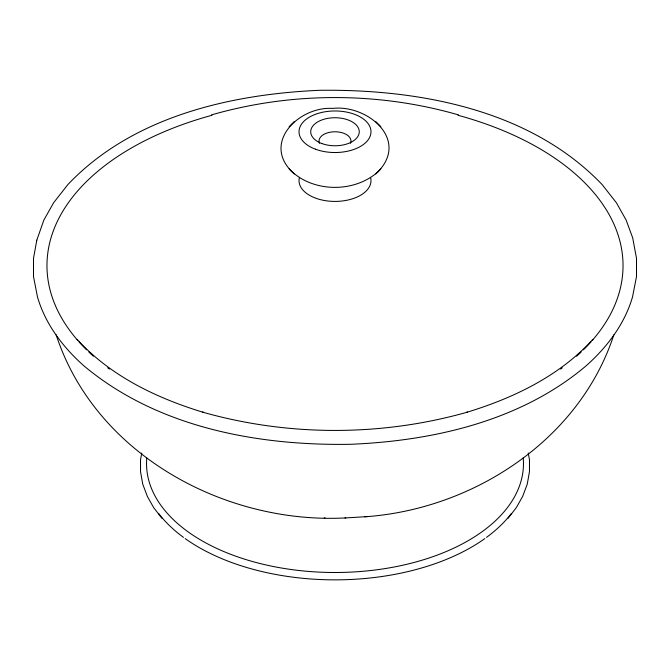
<?xml version="1.0" encoding="UTF-8"?>
<svg xmlns="http://www.w3.org/2000/svg" width="670" height="670" viewBox="0 0 670 670"><rect width="100%" height="100%" fill="white"/><g stroke="black" fill="none" stroke-linecap="round" stroke-linejoin="round"><path stroke-width="1" d="M141.764 452.987L140.524 459.813L140.524 471.58L142.744 484.134L147.341 496.386L153.623 507.55L161.897 518.279M613.854 334.774C579.768 439.378 474.502 508.354 367.353 516.604L364.715 516.763M378.391 171.378C409.169 138.874 366.616 104.319 332.647 108.423C299.959 106.128 262.171 141.688 291.609 171.378M508.103 518.279L516.377 507.55L522.659 496.386L527.256 484.134L529.476 471.58L529.476 459.813L528.236 452.987M294.155 121.655L289.122 126.697M289.122 168.882C311.525 192.709 354.246 193.404 378.182 171.579M375.845 173.932L380.878 168.882M592.866 339.405C559.433 376.121 513.254 398.206 466.387 412.427L467.425 412.142C381.414 436.522 288.586 436.522 202.575 412.142L203.613 412.427C156.746 398.206 110.567 376.121 77.134 339.405M211.553 114.88C291.752 91.798 378.248 91.798 458.447 114.88M56.146 334.774C94.897 453.875 223.763 524.066 344.941 517.96L345.821 517.91M344.941 517.96L367.353 516.604M324.18 517.91L325.059 517.96M380.878 126.697L375.845 121.655M291.819 171.579L294.155 173.932M458.037 115.273A288.033 166.294 0 0 1 592.322 340.352M590.99 341.868A288.033 166.294 0 0 1 583.361 349.857M581.15 351.993A288.033 166.294 0 0 1 576.569 356.206M562.256 367.813A288.033 166.294 0 0 1 560.556 369.053M109.445 369.053A288.033 166.294 0 0 1 107.744 367.813M93.431 356.206A288.033 166.294 0 0 1 88.85 351.993M86.639 349.857A288.033 166.294 0 0 1 79.01 341.868M77.678 340.352A288.033 166.294 0 0 1 211.963 115.273M319.607 143.355A15.929 9.196 0 0 1 335 131.772A15.929 9.196 0 0 1 350.393 143.355M523.203 457.987A188.463 108.808 0 0 1 335 572.498A188.463 108.808 0 0 1 146.797 457.987M511.436 513.413A192.792 111.304 0 0 1 486.504 537.382M484.829 538.596A192.792 111.304 0 0 1 185.171 538.596M183.496 537.382A192.792 111.304 0 0 1 158.564 513.413M370.543 177.391A35.987 20.778 0 0 1 335 201.419A35.987 20.778 0 0 1 299.457 177.391M36.8 240.178L33.5 258.327L33.5 276.568L37.478 296.952C45.158 323.459 62.117 346.122 82.368 364.463L83.842 365.795C157.274 427.326 257.188 445.893 350.67 444.294C433.959 440.818 521.176 420.793 586.158 365.795L587.632 364.463C607.883 346.122 624.842 323.459 632.522 296.952L636.5 276.568L636.5 258.327L632.698 237.892L626.14 220.078L616.392 202.759L602.129 184.568C530.271 109.545 419.194 89.035 319.314 90.299C229.266 94.336 132.04 116.957 67.871 184.568L53.608 202.759L43.86 220.078L36.8 240.178M321.776 143.506A24.271 14.011 0 0 0 359.237 132.484A24.271 14.011 0 0 0 323.978 119.26A24.271 14.011 0 0 0 321.776 143.506M315.403 149.175A35.987 20.778 0 0 0 370.937 132.836A35.987 20.778 0 0 0 318.66 113.238A35.987 20.778 0 0 0 315.403 149.175"/></g></svg>
